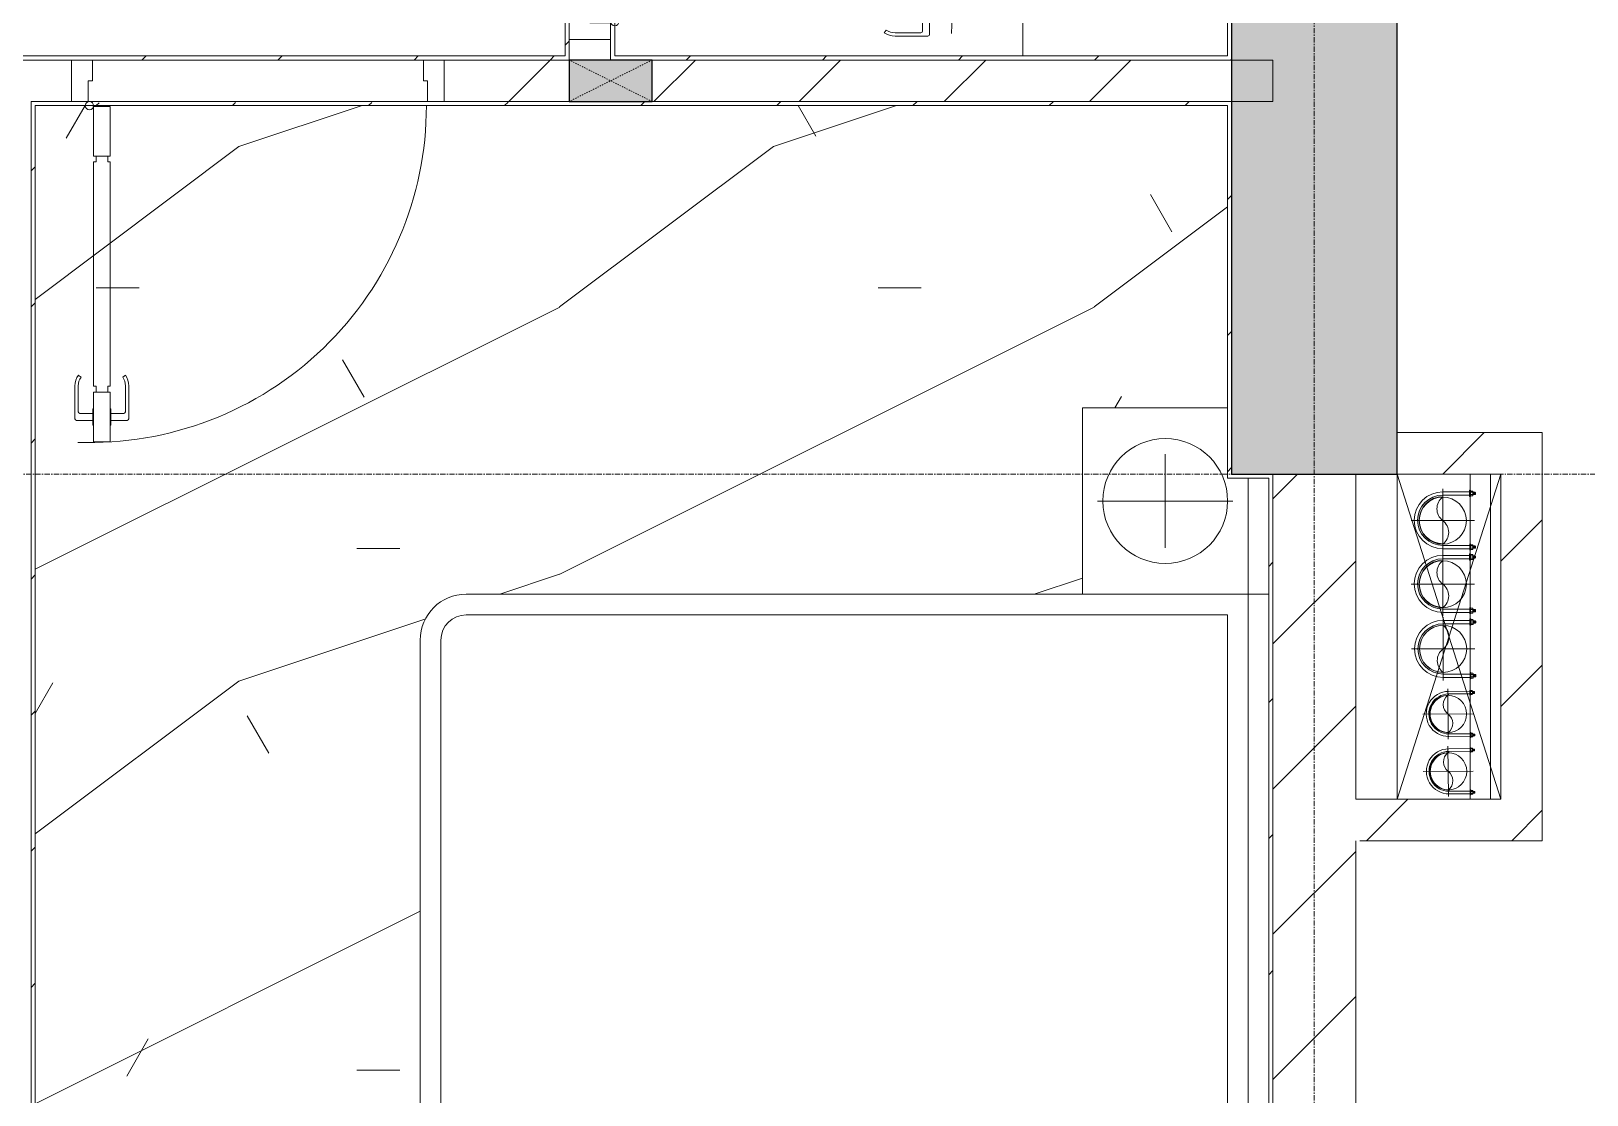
# Model space of a CAD drawing. Header units: millimetres. Extents: x 5121 to 246734, y -48180 to 129206.
# Drawn here: x 96853 to 100611, y 37737 to 40307 of the extents above; entities that cross this region are included whole.
import ezdxf

# ---------------------------------------------------------------- set-up
doc = ezdxf.new("R2010")
doc.units = ezdxf.units.MM
for name, pattern in [('Dash', [6, 3, -3]), ('Grid Line', [22.225, 12.7, -3.175, 3.175, -3.175]), ('IMPORT-CENTER _3_', [10.16, 6.35, -1.27, 1.27, -1.27])]:
    doc.linetypes.add(name, pattern=pattern)
for name, color, linetype, lineweight in [('0-1', 7, 'Continuous', 5), ('0-2', 50, 'Continuous', 9), ('A-DETL-GENF-1', 50, 'Continuous', 9), ('A-DOOR-1', 253, 'Continuous', 9), ('A-DOOR-2', 50, 'Continuous', 9), ('A-FLOR', 192, 'Continuous', 9), ('A-FLOR-1', 50, 'Continuous', 9), ('A-FLOR-PATT-1', 9, 'Continuous', 9), ('A-WALL', 113, 'Continuous', 9), ('A-WALL-1', 250, 'Continuous', 18), ('A-WALL-PATT-1', 9, 'Continuous', 9), ('A-WALL-PATT-2', 50, 'Continuous', 9), ('A-WALL-PATT-3', 111, 'Continuous', 9), ('G-IMPT', 8, 'Continuous', 9), ('G-IMPT-1', 254, 'Continuous', 9), ('G-IMPT-2', 8, 'IMPORT-CENTER _3_', 9), ('I-FURN-1', 253, 'Continuous', 9), ('M-EQPM', 50, 'Continuous', 9), ('S-COLS-1', 7, 'Continuous', 5), ('S-COLS-2', 10, 'Continuous', 25), ('S-COLS-3', 50, 'Continuous', 9), ('S-COLS-4', 253, 'Continuous', 9), ('S-COLS-HDLN-1', 50, 'Dash', 9), ('S-GRID-1', 1, 'Grid Line', 9)]:
    doc.layers.add(name, color=color, linetype=linetype, lineweight=lineweight)
pattern_1 = [(45, (0, 0), (-164.40233, 164.40233), [])]
pattern_2 = [(45, (0, 0), (-175.3625, 175.3625), [])]

# ---------------------------------------------------------------- blocks, each defined once
blk = doc.blocks.new('NCV_TKTC_KET CAU_rvt-1-TKCS_MB TỔNG THỂ TẦNG 1')
at = {"layer": 'S-COLS-1'}
blk.add_hatch(color=256, dxfattribs=at).paths.add_polyline_path([(100152.6, 39236.9), (100152.6, 40536.9), (99752.6, 40535.7), (99752.6, 39236.9), (100127.6, 39236.9)])
at = {"layer": 'A-FLOR-1'}
blk.add_line((100378, 39236.9), (100378, 38451.1), dxfattribs=at)
at = {"layer": 'S-COLS-2'}
for p, q in [((99752.6, 40536.9), (99752.6, 39236.9)), ((100152.6, 39236.9), (100152.6, 40536.9)), ((99752.6, 39236.9), (100152.6, 39236.9))]:
    blk.add_line(p, q, dxfattribs=at)
blk = doc.blocks.new('DOOR_CW_01 CANH MO-PANEL KINH - DIW_01-900x2200-CỬA GỖ VÂN LAMINATE-553375-TKCS_MB TỔNG THỂ TẦNG 1')
at = {"layer": 'A-DETL-GENF-1'}
for p, q in [((-397, -182), (-397, -62)), ((-397, -62), (-357, -62)), ((-357, -62), (-357, -182)), ((-357, -182), (-397, -182)), ((-391, -196), (-391, -182)), ((-391, -182), (-363, -182)), ((-363, -182), (-363, -196)), ((-397, -196), (-391, -196)), ((-397, -738), (-397, -196)), ((-357, -196), (-363, -196)), ((-357, -196), (-357, -738)), ((-433.9, -711.2), (-427.3, -715.8)), ((-320.1, -711.2), (-326.7, -715.8)), ((-442, -737), (-442, -816.5)), ((-434, -799.5), (-434, -737)), ((-397, -738), (-391, -738)), ((-391, -752), (-391, -738)), ((-357, -738), (-363, -738)), ((-363, -738), (-363, -752)), ((-320, -799.5), (-320, -737)), ((-312, -737), (-312, -816.5)), ((-357, -752), (-397, -752)), ((-397, -752), (-397, -872)), ((-363, -752), (-391, -752)), ((-357, -872), (-357, -752)), ((-399, -820.5), (-438, -820.5)), ((-399, -803.5), (-430, -803.5)), ((-399, -792.2), (-399, -831.8)), ((-397, -792.2), (-399, -792.2)), ((-397, -792.2), (-397, -831.8)), ((-357, -792.2), (-357, -831.8)), ((-357, -792.2), (-355, -792.2)), ((-355, -792.2), (-355, -831.8)), ((-355, -803.5), (-324, -803.5)), ((-355, -820.5), (-316, -820.5)), ((-399, -831.8), (-397, -831.8)), ((-355, -831.8), (-357, -831.8)), ((-397, -872), (-357, -872))]:
    blk.add_line(p, q, dxfattribs=at)
blk.add_circle((-407, -60), 10, dxfattribs=at)
for centre, radius, start, end in [((-407, -60), 814, 268, 0), ((-397, -737), 45, 145, 180), ((-357, -737), 45, 360, 35), ((-397, -737), 37, 145, 180), ((-357, -737), 37, 0, 35), ((-438, -816.5), 4, 180, 270), ((-430, -799.5), 4, 180, 270), ((-324, -799.5), 4, 270, 0), ((-316, -816.5), 4, 270, 0)]:
    blk.add_arc(centre, radius, start, end, dxfattribs=at)
at = {"layer": 'A-DOOR-2'}
for p, q in [((-450, -50), (-450, 50)), ((-450, 50), (-400, 50)), ((-400, 50), (-400, 0)), ((400, 0), (400, 50)), ((400, 50), (450, 50)), ((450, 50), (450, -50)), ((-410, 0), (-410, -50)), ((-400, 0), (-410, 0)), ((410, 0), (400, 0)), ((410, -50), (410, 0)), ((-410, -50), (-450, -50)), ((-407, -50), (-382, -50)), ((450, -50), (410, -50))]:
    blk.add_line(p, q, dxfattribs=at)
blk = doc.blocks.new('GIUONG NGU-2TAB-1600x2000 - GIUONG NGU-2TAB-1600x2000-V169-TKCS_MB TỔNG THỂ TẦNG 1')
at = {"layer": 'I-FURN-1'}
for p, q in [((458.5, -50), (458.5, 0)), ((458.5, 0), (458.5, -50)), ((2108.2, -50), (2108.2, 0)), ((2108.2, 0), (2108.2, -50)), ((2558.2, -50), (2558.2, 0)), ((458.5, -50), (178.3, -50)), ((178.3, -50), (458.5, -50)), ((458.5, -50), (178.3, -50)), ((458.5, -450.3), (458.5, -50)), ((2108.2, -50), (458.5, -50)), ((458.5, -50), (458.5, -1938.9)), ((458.5, -50), (2108.2, -50)), ((458.5, -1938.9), (458.5, -50)), ((458.5, -450.3), (458.5, -50)), ((458.5, -50), (2108.2, -50)), ((2558.2, -50), (2108.2, -50)), ((2108.2, -50), (2108.2, -450.3)), ((2108.2, -1938.9), (2108.2, -50)), ((2108.2, -50), (2558.2, -50)), ((2108.2, -50), (2558.2, -50)), ((2108.2, -450.3), (2108.2, -50)), ((2108.2, -50), (2108.2, -1938.9)), ((2558.2, -450.3), (2558.2, -50)), ((2558.2, -50), (2558.2, -450.3)), ((8.5, -100), (8.5, -450.3)), ((8.5, -100), (8.5, -450.3)), ((233.5, -86.8), (233.5, -413.5)), ((508.5, -100), (2058.2, -100)), ((508.5, -1938.9), (508.5, -100)), ((2058.2, -100), (2058.2, -1938.9)), ((2333.2, -86.8), (2333.2, -413.5)), ((120.2, -250.2), (346.8, -250.2)), ((2446.5, -250.2), (2219.8, -250.2)), ((8.5, -450.3), (458.5, -450.3)), ((8.5, -450.3), (458.5, -450.3)), ((2108.2, -450.3), (2558.2, -450.3)), ((2558.2, -450.3), (2108.2, -450.3)), ((1997.1, -2000), (569.6, -2000)), ((569.6, -2050), (1997.1, -2050)), ((1997.1, -2050), (569.6, -2050))]:
    blk.add_line(p, q, dxfattribs=at)
for centre in [(233.5, -250.2), (2333.2, -250.2)]:
    blk.add_circle(centre, 150.7, dxfattribs=at)
for centre, radius, start, end in [((569.6, -1938.9), 111.1, 180, 270), ((569.6, -1938.9), 111.1, 180, 270), ((569.6, -1938.9), 61.1, 180, 270), ((1997.1, -1938.9), 111.1, 270, 360), ((1997.1, -1938.9), 61.1, 270, 0), ((1997.1, -1938.9), 111.1, 270, 0)]:
    blk.add_arc(centre, radius, start, end, dxfattribs=at)
blk = doc.blocks.new('MAY GIAT - MAY GIAT_dwg-V161-TKCS_MB TỔNG THỂ TẦNG 1')
at = {"layer": 'G-IMPT-1', "flags": 128}
blk.add_lwpolyline([(5, 596.6), (5, 2.3), (605, 2.3)], dxfattribs=at)
blk = doc.blocks.new('MAY GIAT - MAY GIAT-V172-TKCS_MB TỔNG THỂ TẦNG 1')
at = {"layer": 'I-FURN-1'}
for p, q in [((5, 596.6), (5, 2.3)), ((5, 2.3), (605, 2.3))]:
    blk.add_line(p, q, dxfattribs=at)
blk.add_blockref('MAY GIAT - MAY GIAT_dwg-V161-TKCS_MB TỔNG THỂ TẦNG 1', (0, 0))
blk = doc.blocks.new('G1_SOF - BO TRU - 100x200-V74-TKCS_MB TỔNG THỂ TẦNG 1')
at = {"layer": 'S-COLS-3'}
blk.add_hatch(color=256, dxfattribs=at).paths.add_polyline_path([(50, -100), (50, 100), (-50, 100), (-50, -100), (-44.8, -100)])
at = {"layer": 'S-COLS-2'}
for p, q in [((50, 100), (-50, 100)), ((-50, 100), (-50, -100)), ((50, -100), (50, 100)), ((-50, -100), (50, -100))]:
    blk.add_line(p, q, dxfattribs=at)
at = {"layer": 'S-COLS-HDLN-1'}
for p, q in [((50, 100), (-50, -100)), ((-50, 100), (50, -100))]:
    blk.add_line(p, q, dxfattribs=at)
blk = doc.blocks.new('DOOR_CW_01 CANH MO-PANEL KINH - DIG_01-900x2200-CỬA NHÔM KÍNH-400860-TKCS_MB TỔNG THỂ TẦNG 1')
at = {"layer": 'A-DETL-GENF-1'}
for p, q in [((-397, -182), (-397, -62)), ((-397, -62), (-357, -62)), ((-357, -62), (-357, -182)), ((-357, -182), (-397, -182)), ((-391, -196), (-391, -182)), ((-391, -182), (-363, -182)), ((-363, -182), (-363, -196)), ((-397, -196), (-391, -196)), ((-397, -738), (-397, -196)), ((-357, -196), (-363, -196)), ((-357, -196), (-357, -738)), ((-433.9, -711.2), (-427.3, -715.8)), ((-320.1, -711.2), (-326.7, -715.8)), ((-442, -737), (-442, -816.5)), ((-434, -799.5), (-434, -737)), ((-397, -738), (-391, -738)), ((-391, -752), (-391, -738)), ((-357, -738), (-363, -738)), ((-363, -738), (-363, -752)), ((-320, -799.5), (-320, -737)), ((-312, -737), (-312, -816.5)), ((-357, -752), (-397, -752)), ((-397, -752), (-397, -872)), ((-363, -752), (-391, -752)), ((-357, -872), (-357, -752)), ((-399, -820.5), (-438, -820.5)), ((-399, -803.5), (-430, -803.5)), ((-399, -792.2), (-399, -831.8)), ((-397, -792.2), (-399, -792.2)), ((-397, -792.2), (-397, -831.8)), ((-357, -792.2), (-357, -831.8)), ((-357, -792.2), (-355, -792.2)), ((-355, -792.2), (-355, -831.8)), ((-355, -803.5), (-324, -803.5)), ((-355, -820.5), (-316, -820.5)), ((-399, -831.8), (-397, -831.8)), ((-355, -831.8), (-357, -831.8)), ((-397, -872), (-357, -872))]:
    blk.add_line(p, q, dxfattribs=at)
blk.add_circle((-407, -60), 10, dxfattribs=at)
for centre, radius, start, end in [((-407, -60), 814, 268, 0), ((-397, -737), 45, 145, 180), ((-357, -737), 45, 360, 35), ((-397, -737), 37, 145, 180), ((-357, -737), 37, 0, 35), ((-438, -816.5), 4, 180, 270), ((-430, -799.5), 4, 180, 270), ((-324, -799.5), 4, 270, 0), ((-316, -816.5), 4, 270, 0)]:
    blk.add_arc(centre, radius, start, end, dxfattribs=at)
at = {"layer": 'A-DOOR-2'}
for p, q in [((-450, -50), (-450, 50)), ((-450, 50), (-400, 50)), ((-400, 50), (-400, 0)), ((400, 0), (400, 50)), ((400, 50), (450, 50)), ((450, 50), (450, -50)), ((-410, 0), (-410, -50)), ((-400, 0), (-410, 0)), ((410, 0), (400, 0)), ((410, -50), (410, 0)), ((-410, -50), (-450, -50)), ((-407, -50), (-382, -50)), ((450, -50), (410, -50))]:
    blk.add_line(p, q, dxfattribs=at)
blk = doc.blocks.new('NCV_TKTC_TANG 1_rvt-1-TKCS_MB TỔNG THỂ TẦNG 1')
at = {"layer": 'A-FLOR-PATT-1'}
h = blk.add_hatch(dxfattribs=at)
h.set_pattern_fill('FP_5', color=256, style=0, pattern_type=2)
h.set_pattern_definition([(0, (0, 0), (2519.68, 629.92), [103.937, -1785.823, 103.937, -1785.823, -10078.72]), (0, (0, 0), (2519.68, 629.92), [-3779.52, 103.937, -3675.583, 103.937, -1785.823, -4409.44]), (0, (0, 0), (2519.68, 629.92), [-9448.8, 103.937, -1155.903, 103.937, -3045.663]), (120, (944.9, 314.96), (-1805.3667, 1867.147), [103.937, -1785.823, 103.937, -11864.543]), (120, (944.9, 314.96), (-1805.3667, 1867.147), [-1993.697, -1785.823, 103.937, -3675.583, -6299.2]), (120, (944.9, 314.96), (-1805.3667, 1867.147), [-7559.04, 103.937, -1785.823, 103.937, -4305.503]), (120, (944.9, 314.96), (-1805.3667, 1867.147), [-9552.737, -1155.903, 103.937, -3045.663]), (240, (1259.84, 1574.8), (-714.3133, -2497.067), [103.937, -1785.823, 103.937, -11864.543]), (240, (1259.84, 1574.8), (-714.3133, -2497.067), [-1993.697, -1785.823, 103.937, -3675.583, -6299.2]), (240, (1259.84, 1574.8), (-714.3133, -2497.067), [-7559.04, 103.937, -1785.823, 103.937, -4305.503]), (240, (1259.84, 1574.8), (-714.3133, -2497.067), [-9552.737, -1155.903, 103.937, -3045.663])])
h.paths.add_polyline_path([(99767.6, 35746.9), (99842.6, 35746.9), (99842.6, 36847.1), (99392.2, 36847.1), (99392.2, 37297.1), (97903.7, 37297.1), (97874.9, 37300.9), (97848.1, 37312), (97825.1, 37329.6), (97807.5, 37352.6), (97796.4, 37379.4), (97792.6, 37408.2), (97792.6, 38835.6), (97796.4, 38864.4), (97807.5, 38891.2), (97825.1, 38914.2), (97848.1, 38931.9), (97874.9, 38943), (97903.7, 38946.7), (99392.2, 38946.7), (99392.2, 39396.7), (99742.6, 39396.7), (99742.6, 40126.9), (96862.6, 40126.9), (96862.6, 35746.9), (98267.6, 35746.9), (98267.6, 36296.9), (99767.6, 36296.9)])
h = blk.add_hatch(dxfattribs=at)
h.set_pattern_fill('FP_4', color=256, style=0, pattern_type=2)
h.set_pattern_definition([(216.87, (516.46, 1291.15), (3873.4454, 2582.3069), [645.575, -5810.175]), (206.565, (1291.15, 903.8), (-1291.1515, -1291.1492), [1443.55, -1443.55]), (198.435, (1291.15, 258.23), (-2582.2983, -1291.1527), [816.596, -3266.38])])
h.paths.add_polyline_path([(99767.6, 35746.9), (99842.6, 35746.9), (99842.6, 36847.1), (99392.2, 36847.1), (99392.2, 37297.1), (97903.7, 37297.1), (97874.9, 37300.9), (97848.1, 37312), (97825.1, 37329.6), (97807.5, 37352.6), (97796.4, 37379.4), (97792.6, 37408.2), (97792.6, 38835.6), (97796.4, 38864.4), (97807.5, 38891.2), (97825.1, 38914.2), (97848.1, 38931.9), (97874.9, 38943), (97903.7, 38946.7), (99392.2, 38946.7), (99392.2, 39396.7), (99742.6, 39396.7), (99742.6, 40126.9), (96862.6, 40126.9), (96862.6, 35746.9), (98267.6, 35746.9), (98267.6, 36296.9), (99767.6, 36296.9)])
at = {"layer": 'A-WALL-PATT-1'}
h = blk.add_hatch(dxfattribs=at)
h.set_pattern_fill('FP_2', color=256, style=0, pattern_type=2)
h.set_pattern_definition(pattern_2)
h.paths.add_polyline_path([(96950.5, 40136.9), (96950.5, 40236.9), (96650.9, 40236.9), (96650.9, 40137.8), (96862.6, 40136.9)])
h.paths.add_polyline_path([(99752.6, 40136.9), (99752.6, 40236.9), (98352.6, 40236.9), (98352.6, 40136.9), (98958.5, 40136.9)])
h.paths.add_polyline_path([(98024.1, 40136.9), (98152.6, 40136.9), (98152.6, 40236.9), (97850.5, 40236.9), (97850.5, 40136.9)])
h.paths.add_polyline_path([(95405.2, 40136.9), (95850.9, 40136.9), (95850.9, 40236.9), (95052.6, 40236.9), (95052.6, 40136.9), (95254.4, 40136.9)])
at = {"layer": 'A-WALL-PATT-2'}
h = blk.add_hatch(dxfattribs=at)
h.set_pattern_fill('FP_10', color=256, style=0, pattern_type=2)
h.set_pattern_definition(pattern_1)
h.paths.add_polyline_path([(98262.6, 40236.9), (98262.6, 41236.9), (98252.6, 41236.9), (98253.1, 40236.9)])
h = blk.add_hatch(dxfattribs=at)
h.set_pattern_fill('FP_10', color=256, style=0, pattern_type=2)
h.set_pattern_definition(pattern_1)
h.paths.add_polyline_path([(98152.6, 40246.9), (98152.6, 41226.9), (98142.6, 41226.9), (98142.6, 40246.9)])
h = blk.add_hatch(dxfattribs=at)
h.set_pattern_fill('FP_10', color=256, style=0, pattern_type=2)
h.set_pattern_definition(pattern_1)
h.paths.add_polyline_path([(96852.8, 40236.9), (98152.6, 40237.8), (98152.6, 40246.9), (94852.6, 40246.9), (94852.6, 40236.9), (96852.6, 40236.9)])
h = blk.add_hatch(dxfattribs=at)
h.set_pattern_fill('FP_10', color=256, style=0, pattern_type=2)
h.set_pattern_definition(pattern_1)
h.paths.add_polyline_path([(99752.6, 40236.9), (99752.6, 40246.9), (98262.6, 40246.9), (98262.6, 40236.9), (99248.2, 40236.9)])
h = blk.add_hatch(dxfattribs=at)
h.set_pattern_fill('FP_10', color=256, style=0, pattern_type=2)
h.set_pattern_definition(pattern_1)
h.paths.add_polyline_path([(96852.9, 35737.4), (96862.6, 35737.4), (96862.6, 40136.9), (96852.6, 40136.9), (96852.6, 35737.4)])
h = blk.add_hatch(dxfattribs=at)
h.set_pattern_fill('FP_10', color=256, style=0, pattern_type=2)
h.set_pattern_definition(pattern_1)
h.paths.add_polyline_path([(98047.7, 40126.9), (99752.6, 40126.9), (99752.6, 40136.9), (96862.6, 40133.8), (96862.6, 40126.9), (97850.5, 40126.9)])
h = blk.add_hatch(dxfattribs=at)
h.set_pattern_fill('FP_10', color=256, style=0, pattern_type=2)
h.set_pattern_definition(pattern_1)
h.paths.add_polyline_path([(99744.3, 39226.9), (99752.6, 39226.9), (99752.6, 40126.9), (99742.6, 40126.9), (99742.6, 39226.9)])
h = blk.add_hatch(dxfattribs=at)
h.set_pattern_fill('FP_10', color=256, style=0, pattern_type=2)
h.set_pattern_definition(pattern_1)
h.paths.add_polyline_path([(99852.3, 35746.9), (99852.6, 35746.9), (99852.6, 39226.9), (99842.6, 39226.9), (99842.6, 35746.9)])
at = {"layer": 'A-WALL-1'}
for p, q in [((98142.6, 41226.9), (98142.6, 40246.9)), ((98262.6, 40246.9), (98262.6, 41226.9)), ((99742.6, 40535.7), (99742.6, 40246.9)), ((99752.6, 40246.9), (99752.6, 40535.7)), ((98152.6, 40246.9), (98152.6, 40286.9)), ((98252.6, 40286.9), (98252.6, 40236.9)), ((98142.6, 40246.9), (94852.6, 40246.9)), ((96650.9, 40236.9), (96950.5, 40236.9)), ((96950.5, 40236.9), (96650.9, 40236.9)), ((97000.5, 40236.9), (97800.5, 40236.9)), ((97850.5, 40236.9), (98152.6, 40236.9)), ((98152.6, 40236.9), (97850.5, 40236.9)), ((98152.6, 40236.9), (98152.6, 40246.9)), ((99742.6, 40246.9), (98262.6, 40246.9)), ((98352.6, 40236.9), (99752.6, 40236.9)), ((99852.6, 40236.9), (98352.6, 40236.9)), ((99752.6, 40236.9), (99752.6, 40246.9)), ((99852.6, 40136.9), (99852.6, 40236.9)), ((96852.6, 40136.9), (96852.6, 36636.9)), ((96862.6, 40136.9), (96852.6, 40136.9)), ((96852.6, 40136.9), (96950.5, 40136.9)), ((96950.5, 40136.9), (96862.6, 40136.9)), ((96862.6, 35746.9), (96862.6, 40126.9)), ((96862.6, 40126.9), (99742.6, 40126.9)), ((97810.5, 40136.9), (96990.5, 40136.9)), ((98152.6, 40136.9), (97850.5, 40136.9)), ((97850.5, 40136.9), (98152.6, 40136.9)), ((99752.6, 40136.9), (98352.6, 40136.9)), ((98352.6, 40136.9), (99852.6, 40136.9)), ((99742.6, 40126.9), (99742.6, 39226.9)), ((99752.6, 40126.9), (99752.6, 40136.9)), ((99752.6, 39236.9), (99752.6, 40126.9)), ((99742.6, 39226.9), (99752.6, 39226.9)), ((99852.6, 39236.9), (99752.6, 39236.9)), ((99752.6, 39226.9), (99842.6, 39226.9)), ((99842.6, 39226.9), (99842.6, 35746.9)), ((99852.6, 39226.9), (99852.6, 39236.9)), ((99852.6, 35746.9), (99852.6, 39226.9))]:
    blk.add_line(p, q, dxfattribs=at)
at = {"layer": 'A-DOOR-1', "rotation": 89.99999999999892}
blk.add_blockref('DOOR_CW_01 CANH MO-PANEL KINH - DIG_01-900x2200-CỬA NHÔM KÍNH-400860-TKCS_MB TỔNG THỂ TẦNG 1', (98202.6, 40736.9), dxfattribs=at)
at = {"layer": 'A-DOOR-1'}
blk.add_blockref('DOOR_CW_01 CANH MO-PANEL KINH - DIW_01-900x2200-CỬA GỖ VÂN LAMINATE-553375-TKCS_MB TỔNG THỂ TẦNG 1', (97400.5, 40186.9), dxfattribs=at)
at = {"layer": 'I-FURN-1'}
for name, p, rotation in [('MAY GIAT - MAY GIAT-V172-TKCS_MB TỔNG THỂ TẦNG 1', (99245.9, 40851.9), 269.9999999999998), ('GIUONG NGU-2TAB-1600x2000 - GIUONG NGU-2TAB-1600x2000-V169-TKCS_MB TỔNG THỂ TẦNG 1', (99842.6, 39405.2), 270.0000000000005)]:
    blk.add_blockref(name, p, dxfattribs=dict(at, rotation=rotation))
at = {"layer": 'S-COLS-4', "rotation": 269.9999999999993}
blk.add_blockref('G1_SOF - BO TRU - 100x200-V74-TKCS_MB TỔNG THỂ TẦNG 1', (98252.6, 40186.9), dxfattribs=at)
blk = doc.blocks.new('TKTC_XREF_251221_MB TANG 1 - TKTC_XREF_260130_MB TANG 1_dwg_CUM U_DN100-V206-TKCS_MB TỔNG THỂ TẦNG 1')
at = {"layer": 'G-IMPT'}
for p, q in [((-79.1, 66.6), (-79.1, 63.4)), ((-76.6, 66.6), (-76.6, 63.4)), ((-74.6, 66.6), (-74.6, 63.4)), ((-72.7, 69.3), (-72.7, 60.7)), ((-66.9, 67.9), (-71.7, 67.9)), ((-66.9, 62.1), (-71.7, 62.1)), ((-65, 69), (0, 69)), ((-79.1, -63.4), (-79.1, -66.6)), ((-76.6, -63.4), (-76.6, -66.6)), ((-74.6, -63.4), (-74.6, -66.6)), ((-72.7, -60.7), (-72.7, -69.3)), ((-66.9, -62.1), (-71.7, -62.1)), ((-66.9, -67.9), (-71.7, -67.9)), ((-65, -69), (0, -69))]:
    blk.add_line(p, q, dxfattribs=at)
at = {"layer": 'G-IMPT', "flags": 128}
for points in [[(-72.7, 67.6), (-78.1, 67.6), (-78.1, 62.4), (-72.7, 62.4)], [(-71.7, 59.2), (-66.9, 59.2), (-66.9, 70.8), (-71.7, 70.8)], [(-66.9, 70.8), (-66.9, 72.7), (-65, 72.7), (-65, 57.3), (-66.9, 57.3), (-66.9, 59.2)], [(-65, 61), (0, 61), (0, 57)], [(-72.7, -62.4), (-78.1, -62.4), (-78.1, -67.6), (-72.7, -67.6)], [(-71.7, -70.8), (-66.9, -70.8), (-66.9, -59.2), (-71.7, -59.2)], [(-66.9, -59.2), (-66.9, -57.3), (-65, -57.3), (-65, -72.7), (-66.9, -72.7), (-66.9, -70.8)], [(-65, -61), (0, -61), (0, -57)]]:
    blk.add_lwpolyline(points, dxfattribs=at)
at = {"layer": 'G-IMPT'}
for centre, radius, start, end in [((-78.1, 66.6), 0.96, 90, 180), ((-78.1, 63.4), 0.96, 180, 270), ((-71.1, 69.3), 1.56, 112.6199, 247.3801), ((-67.9, 65), 4.8, 143.1301, 216.8699), ((-71.1, 60.7), 1.56, 112.6199, 247.3801), ((0, 0), 69, 270, 90), ((0, 0), 61, 270, 90), ((0, 0), 57, 270, 90), ((-78.1, -63.4), 0.96, 90, 180), ((-78.1, -66.6), 0.96, 180, 270), ((-71.1, -60.7), 1.56, 112.6199, 247.3801), ((-67.9, -65), 4.8, 143.1301, 216.8699), ((-71.1, -69.3), 1.56, 112.6199, 247.3801)]:
    blk.add_arc(centre, radius, start, end, dxfattribs=at)
blk = doc.blocks.new('TKTC_XREF_251221_MB TANG 1 - TKTC_XREF_260130_MB TANG 1_dwg_$cc-4202117-TKCS_MB TỔNG THỂ TẦNG 1')
at = {"layer": 'G-IMPT'}
blk.add_circle((0, 0), 0.5, dxfattribs=at)
for centre, radius, start, end in [((0, 0), 0.5, 90, 270), ((0.188, 0.25), 0.313, 126.8699, 233.1301), ((-0.188, -0.25), 0.313, 306.8699, 53.1301)]:
    blk.add_arc(centre, radius, start, end, dxfattribs=at)
at = {"layer": 'G-IMPT-2'}
for p, q in [((0, -0.673), (0, 0.673)), ((-0.673, 0), (0.673, 0))]:
    blk.add_line(p, q, dxfattribs=at)
blk = doc.blocks.new('TKTC_XREF_251221_MB TANG 1 - TKTC_XREF_260130_MB TANG 1_dwg_$cc-V203-TKCS_MB TỔNG THỂ TẦNG 1')
at = {"layer": 'G-IMPT'}
blk.add_circle((0, 0), 0.5, dxfattribs=at)
for centre, radius, start, end in [((0, 0), 0.5, 90, 270), ((0.188, 0.25), 0.313, 126.8699, 233.1301), ((-0.188, -0.25), 0.313, 306.8699, 53.1301)]:
    blk.add_arc(centre, radius, start, end, dxfattribs=at)
at = {"layer": 'G-IMPT-2'}
for p, q in [((0, -0.673), (0, 0.673)), ((-0.673, 0), (0.673, 0))]:
    blk.add_line(p, q, dxfattribs=at)
blk = doc.blocks.new('TKTC_XREF_251221_MB TANG 1 - TKTC_XREF_260130_MB TANG 1_dwg_CUM U_DN100-V207-TKCS_MB TỔNG THỂ TẦNG 1')
at = {"layer": 'G-IMPT'}
blk.add_hatch(color=256, dxfattribs=at).paths.add_polyline_path([(0, 61), (0, 57), (25.4, 50.7), (36.6, 43.1), (47.8, 30.5), (54.6, 15.8), (55.1, 14.6), (57, 0), (52.8, -20.2), (43.1, -36.6), (30.5, -47.8), (15.8, -54.6), (14.7, -55.1), (0, -58.9), (0, -61), (28.5, -53.7), (40.3, -45.3), (45.3, -40.3), (53.7, -28.5), (59.1, -14.8), (61, 0), (53.7, 28.5), (45.3, 40.3), (32.5, 51.3), (25.1, 55), (14.8, 59.1)])
for p, q in [((-79.1, 66.6), (-79.1, 63.4)), ((-76.6, 66.6), (-76.6, 63.4)), ((-74.6, 66.6), (-74.6, 63.4)), ((-72.7, 69.3), (-72.7, 60.7)), ((-66.9, 67.9), (-71.7, 67.9)), ((-66.9, 62.1), (-71.7, 62.1)), ((-65, 69), (0, 69)), ((-79.1, -63.4), (-79.1, -66.6)), ((-76.6, -63.4), (-76.6, -66.6)), ((-74.6, -63.4), (-74.6, -66.6)), ((-72.7, -60.7), (-72.7, -69.3)), ((-66.9, -62.1), (-71.7, -62.1)), ((-66.9, -67.9), (-71.7, -67.9)), ((-65, -69), (0, -69))]:
    blk.add_line(p, q, dxfattribs=at)
at = {"layer": 'G-IMPT', "flags": 128}
for points in [[(-72.7, 67.6), (-78.1, 67.6), (-78.1, 62.4), (-72.7, 62.4)], [(-71.7, 59.2), (-66.9, 59.2), (-66.9, 70.8), (-71.7, 70.8)], [(-66.9, 70.8), (-66.9, 72.7), (-65, 72.7), (-65, 57.3), (-66.9, 57.3), (-66.9, 59.2)], [(-65, 61), (0, 61), (0, 57)], [(-72.7, -62.4), (-78.1, -62.4), (-78.1, -67.6), (-72.7, -67.6)], [(-71.7, -70.8), (-66.9, -70.8), (-66.9, -59.2), (-71.7, -59.2)], [(-66.9, -59.2), (-66.9, -57.3), (-65, -57.3), (-65, -72.7), (-66.9, -72.7), (-66.9, -70.8)], [(-65, -61), (0, -61), (0, -57)]]:
    blk.add_lwpolyline(points, dxfattribs=at)
at = {"layer": 'G-IMPT'}
for centre, radius, start, end in [((-78.1, 66.6), 0.96, 90, 180), ((-78.1, 63.4), 0.96, 180, 270), ((-71.1, 69.3), 1.56, 112.6199, 247.3801), ((-67.9, 65), 4.8, 143.1301, 216.8699), ((-71.1, 60.7), 1.56, 112.6199, 247.3801), ((0, 0), 69, 270, 90), ((0, 0), 61, 270, 90), ((0, 0), 57, 270, 90), ((-78.1, -63.4), 0.96, 90, 180), ((-78.1, -66.6), 0.96, 180, 270), ((-71.1, -60.7), 1.56, 112.6199, 247.3801), ((-67.9, -65), 4.8, 143.1301, 216.8699), ((-71.1, -69.3), 1.56, 112.6199, 247.3801)]:
    blk.add_arc(centre, radius, start, end, dxfattribs=at)
blk = doc.blocks.new('TKTC_XREF_251221_MB TANG 1 - TKTC_XREF_260130_MB TANG 1_dwg_$cc-4202114-TKCS_MB TỔNG THỂ TẦNG 1')
at = {"layer": 'G-IMPT'}
blk.add_circle((0, 0), 0.5, dxfattribs=at)
for centre, radius, start, end in [((0, 0), 0.5, 90, 270), ((0.188, 0.25), 0.313, 126.8699, 233.1301), ((-0.188, -0.25), 0.313, 306.8699, 53.1301)]:
    blk.add_arc(centre, radius, start, end, dxfattribs=at)
at = {"layer": 'G-IMPT-2'}
for p, q in [((0, -0.673), (0, 0.673)), ((-0.673, 0), (0.673, 0))]:
    blk.add_line(p, q, dxfattribs=at)
blk = doc.blocks.new('TKTC_XREF_251221_MB TANG 1 - TKTC_XREF_260130_MB TANG 1_dwg_$cc-4202118-TKCS_MB TỔNG THỂ TẦNG 1')
at = {"layer": 'G-IMPT'}
blk.add_circle((0, 0), 0.5, dxfattribs=at)
for centre, radius, start, end in [((0, 0), 0.5, 90, 270), ((0.188, 0.25), 0.313, 126.8699, 233.1301), ((-0.188, -0.25), 0.313, 306.8699, 53.1301)]:
    blk.add_arc(centre, radius, start, end, dxfattribs=at)
at = {"layer": 'G-IMPT-2'}
for p, q in [((0, -0.673), (0, 0.673)), ((-0.673, 0), (0.673, 0))]:
    blk.add_line(p, q, dxfattribs=at)
blk = doc.blocks.new('TKTC_XREF_251221_MB TANG 1 - TKTC_XREF_260130_MB TANG 1_dwg_$cc-V296-TKCS_MB TỔNG THỂ TẦNG 1')
at = {"layer": 'G-IMPT'}
blk.add_circle((0, 0), 0.5, dxfattribs=at)
for centre, radius, start, end in [((0, 0), 0.5, 90, 270), ((0.188, 0.25), 0.313, 126.8699, 233.1301), ((-0.188, -0.25), 0.313, 306.8699, 53.1301)]:
    blk.add_arc(centre, radius, start, end, dxfattribs=at)
at = {"layer": 'G-IMPT-2'}
for p, q in [((0, -0.673), (0, 0.673)), ((-0.673, 0), (0.673, 0))]:
    blk.add_line(p, q, dxfattribs=at)
blk = doc.blocks.new('TKTC_XREF_251221_MB TANG 1 - TKTC_XREF_260130_MB TANG 1_dwg-4202109-TKCS_MB TỔNG THỂ TẦNG 1')
at = {"layer": 'G-IMPT'}
blk.add_line((-102773.7, -362109.7), (-102773.7, -362895.4), dxfattribs=at)
at = {"layer": 'G-IMPT', "flags": 128}
blk.add_lwpolyline([(-102772.8, -362895.4), (-102822.8, -362895.1), (-102822.8, -362109.7)], dxfattribs=at)
for name, p, xscale, yscale, zscale, rotation in [('TKTC_XREF_251221_MB TANG 1 - TKTC_XREF_260130_MB TANG 1_dwg_$cc-V296-TKCS_MB TỔNG THỂ TẦNG 1', (-102888.7, -362222.3), 113.7150000000092, 113.7150000000092, 113.7150000000092, 0.04476088158440977), ('TKTC_XREF_251221_MB TANG 1 - TKTC_XREF_260130_MB TANG 1_dwg_CUM U_DN100-V207-TKCS_MB TỔNG THỂ TẦNG 1', (-102888.7, -362221.4), 0.9975000000000005, 0.9975000000000005, 0.9975000000000005, 180.0467435561312), ('TKTC_XREF_251221_MB TANG 1 - TKTC_XREF_260130_MB TANG 1_dwg_$cc-4202114-TKCS_MB TỔNG THỂ TẦNG 1', (-102888.7, -362375.9), 113.7150000000092, 113.7150000000092, 113.7150000000092, 0.04476088158440977), ('TKTC_XREF_251221_MB TANG 1 - TKTC_XREF_260130_MB TANG 1_dwg_CUM U_DN100-V207-TKCS_MB TỔNG THỂ TẦNG 1', (-102888.7, -362375.1), 0.9975000000000005, 0.9975000000000005, 0.9975000000000005, 180.0467435561312), ('TKTC_XREF_251221_MB TANG 1 - TKTC_XREF_260130_MB TANG 1_dwg_CUM U_DN100-V207-TKCS_MB TỔNG THỂ TẦNG 1', (-102887.9, -362532.2), 0.9974999999999966, 0.9974999999999966, 0.9974999999999966, 180.0467435564899), ('TKTC_XREF_251221_MB TANG 1 - TKTC_XREF_260130_MB TANG 1_dwg_$cc-4202118-TKCS_MB TỔNG THỂ TẦNG 1', (-102876.2, -362689.3), 90.0000000000512, 90.0000000000512, 90.0000000000512, 0.419778997776333), ('TKTC_XREF_251221_MB TANG 1 - TKTC_XREF_260130_MB TANG 1_dwg_$cc-4202117-TKCS_MB TỔNG THỂ TẦNG 1', (-102875.8, -362828), 90.0000000000512, 90.0000000000512, 90.0000000000512, 0.419778997776333)]:
    blk.add_blockref(name, p, dxfattribs=dict(xscale=xscale, yscale=yscale, zscale=zscale, rotation=rotation))
at = {"extrusion": (0, 0, -1)}
for name, p, xscale, yscale, zscale, rotation in [('TKTC_XREF_251221_MB TANG 1 - TKTC_XREF_260130_MB TANG 1_dwg_$cc-V203-TKCS_MB TỔNG THỂ TẦNG 1', (102887.9, -362532.2), 113.7150000000092, 113.7150000000092, -113.7150000000092, 179.9532564459116), ('TKTC_XREF_251221_MB TANG 1 - TKTC_XREF_260130_MB TANG 1_dwg_CUM U_DN100-V206-TKCS_MB TỔNG THỂ TẦNG 1', (102874.3, -362689.3), 0.7894736842105242, 0.7894736842105242, -0.7894736842105241, 359.5802210006287), ('TKTC_XREF_251221_MB TANG 1 - TKTC_XREF_260130_MB TANG 1_dwg_CUM U_DN100-V206-TKCS_MB TỔNG THỂ TẦNG 1', (102873.9, -362828), 0.7894736842105242, 0.7894736842105242, -0.7894736842105241, 359.5802210006287)]:
    blk.add_blockref(name, p, dxfattribs=dict(at, xscale=xscale, yscale=yscale, zscale=zscale, rotation=rotation))
blk = doc.blocks.new('TKTC_XREF_251221_MB TANG 1 - TKTC_XREF_251221_MB TANG 1-2038492-TKCS_MB TỔNG THỂ TẦNG 1')
blk.add_blockref('TKTC_XREF_251221_MB TANG 1 - TKTC_XREF_260130_MB TANG 1_dwg-4202109-TKCS_MB TỔNG THỂ TẦNG 1', (169499.1, 384109.7))

msp = doc.modelspace()

# ---------------------------------------------------------------- hatches: boundary and pattern name
at = {"layer": 'A-WALL-PATT-3'}
h = msp.add_hatch(dxfattribs=at)
h.set_pattern_fill('FP_1', color=256, style=0, pattern_type=2)
h.set_pattern_definition(pattern_2)
h.paths.add_polyline_path([(100403, 39236.9), (100403, 39336.9), (100152.6, 39336.9), (100152.6, 39236.9), (100378, 39236.9)])
h = msp.add_hatch(dxfattribs=at)
h.set_pattern_fill('FP_1', color=256, style=0, pattern_type=2)
h.set_pattern_definition(pattern_2)
h.paths.add_polyline_path([(100466.1, 38351.1), (100503, 38351.1), (100503, 39336.9), (100403, 39336.9), (100403, 38351.1)])
h = msp.add_hatch(dxfattribs=at)
h.set_pattern_fill('FP_1', color=256, style=0, pattern_type=2)
h.set_pattern_definition(pattern_2)
h.paths.add_polyline_path([(100052.6, 35737.4), (100052.6, 39236.9), (99852.6, 39236.9), (99852.6, 35737.4)])
h = msp.add_hatch(dxfattribs=at)
h.set_pattern_fill('FP_1', color=256, style=0, pattern_type=2)
h.set_pattern_definition(pattern_2)
h.paths.add_polyline_path([(100105.4, 38351.1), (100403, 38351.1), (100403, 38451.1), (100052.6, 38451.1), (100052.6, 38351.1), (100062.6, 38351.1)])

# ---------------------------------------------------------------- linework, layer by layer
at = {"layer": '0-2'}
for p, q in [((100403, 38451.1), (100152.6, 39236.9)), ((100152.6, 38451.1), (100403, 39236.9)), ((100152.6, 38451.1), (100152.6, 39236.9))]:
    msp.add_line(p, q, dxfattribs=at)
at = {"layer": 'A-FLOR'}
msp.add_line((100152.6, 38451.1), (100152.6, 39236.9), dxfattribs=at)
at = {"layer": 'A-WALL'}
for p, q in [((100503, 39336.9), (100152.6, 39336.9)), ((100503, 38351.1), (100503, 39336.9)), ((100062.6, 38351.1), (100488, 38351.1))]:
    msp.add_line(p, q, dxfattribs=at)
at = {"layer": 'A-WALL-1'}
for p, q in [((100152.6, 39336.9), (100152.6, 39236.9)), ((99852.6, 39236.9), (99852.6, 35737.4)), ((100052.6, 39236.9), (99852.6, 39236.9)), ((100052.6, 38451.1), (100052.6, 39236.9)), ((100152.6, 39236.9), (100403, 39236.9)), ((100403, 39236.9), (100403, 38451.1)), ((100403, 38451.1), (100052.6, 38451.1)), ((100052.6, 38351.1), (100052.6, 35737.4)), ((100488, 38351.1), (100503, 38351.1))]:
    msp.add_line(p, q, dxfattribs=at)
at = {"layer": 'S-GRID-1'}
for p, q in [((99952.6, 23210.6), (99952.6, 78232.7)), ((129301.8, 39236.9), (31601.8, 39236.9))]:
    msp.add_line(p, q, dxfattribs=at)

# ---------------------------------------------------------------- block references
at = {"layer": '0-1'}
for name in ['NCV_TKTC_KET CAU_rvt-1-TKCS_MB TỔNG THỂ TẦNG 1', 'NCV_TKTC_TANG 1_rvt-1-TKCS_MB TỔNG THỂ TẦNG 1']:
    msp.add_blockref(name, (0, 0), dxfattribs=at)
at = {"layer": 'M-EQPM'}
msp.add_blockref('TKTC_XREF_251221_MB TANG 1 - TKTC_XREF_251221_MB TANG 1-2038492-TKCS_MB TỔNG THỂ TẦNG 1', (33652.6, 17236.9), dxfattribs=at)

doc.saveas('drawing.dxf')
